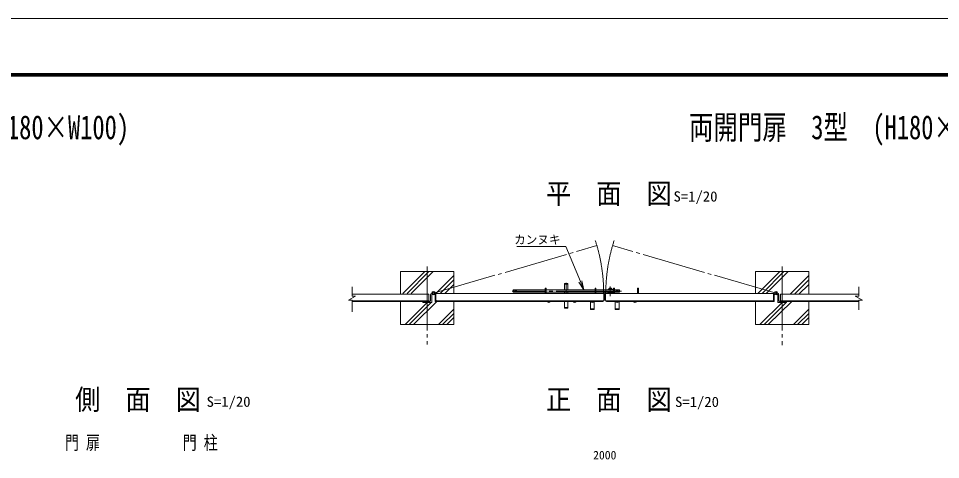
# Model space of a CAD drawing. Units: millimetres, scale not verified. Extents: x -5936 to 5936, y -4198 to 4198.
# Drawn here: x -1914 to 3281, y 1713 to 4198 of the extents above; entities that cross this region are included whole.
import ezdxf
from ezdxf.enums import TextEntityAlignment as Align

# ---------------------------------------------------------------- set-up
doc = ezdxf.new("R2010")
doc.units = ezdxf.units.MM
doc.header["$LTSCALE"] = 20
doc.linetypes.add('LONG_CHAIN', pattern=[21, 18, -1, 1, -1])
for name, color, linetype, lineweight in [('0-0_D-STR3', 3, 'Continuous', 9), ('0-2_D-STR1', 1, 'Continuous', 9), ('0-4_D-BMK', 2, 'LONG_CHAIN', 9), ('0-5_D-STR-DIM', 7, 'Continuous', 9), ('0-6_D-STR4', 7, 'Continuous', 9), ('0-8_D-DCR-HCH', 7, 'Continuous', 9), ('0-9_D-STR-TXT', 7, 'Continuous', 9), ('0-A_D-TTL', 2, 'Continuous', 9), ('0-B_0', 7, 'Continuous', 9)]:
    doc.layers.add(name, color=color, linetype=linetype, lineweight=lineweight)
doc.layers.add('0-7_D-TTL-TXT', color=7, linetype='Continuous')
doc.styles.add('ＭＳ ゴシック', font='')
doc.styles.get('ＭＳ ゴシック').set_extended_font_data('MS Gothic')

msp = doc.modelspace()

# ---------------------------------------------------------------- linework, layer by layer
at = {"layer": '0-0_D-STR3'}
for p, q in [((1163.2, 2704.5), (1163.2, 2668.5)), ((1182.2, 2704.5), (1163.2, 2704.5)), ((1182.2, 2704.5), (1182.2, 2668.5)), ((874.7, 2668.5), (872.7, 2666.5)), ((872.7, 2666.5), (872.7, 2657.5)), ((872.7, 2657.5), (874.7, 2655.5)), ((874.7, 2668.5), (874.7, 2655.5)), ((1054.28, 2668.5), (874.7, 2668.5)), ((1054.28, 2655.5), (874.7, 2655.5)), ((883.2, 2655.5), (883.2, 2668.5)), ((892.2, 2655.5), (892.2, 2668.5)), ((1054.28, 2648), (1054.28, 2677.5)), ((1058.78, 2677.5), (1054.28, 2677.5)), ((1058.78, 2648), (1058.78, 2677.5)), ((1334.78, 2668.5), (1058.78, 2668.5)), ((1334.78, 2655.5), (1058.78, 2655.5)), ((1182.2, 2700), (1163.2, 2700)), ((1163.2, 2648), (1163.2, 2655.5)), ((1182.2, 2648), (1182.2, 2655.5)), ((1334.78, 2648), (1334.78, 2677.5)), ((1334.78, 2677.5), (1339.28, 2677.5)), ((1339.28, 2677.5), (1339.28, 2648)), ((1439.28, 2668.5), (1339.28, 2668.5)), ((1439.28, 2655.5), (1339.28, 2655.5)), ((1405.78, 2651), (1435.78, 2651)), ((1405.78, 2651), (1405.78, 2648)), ((1435.28, 2652.6), (1406.28, 2652.6)), ((1406.28, 2652.6), (1406.28, 2651)), ((1434.1, 2669.9), (1407.45, 2669.9)), ((1414.48, 2653.8), (1419.18, 2653.8)), ((1414.48, 2653.8), (1414.48, 2652.6)), ((1414.48, 2652.6), (1427.08, 2652.6)), ((1414.9, 2655.5), (1414.9, 2653.8)), ((1417.78, 2655.5), (1417.78, 2653.8)), ((1419.18, 2655.5), (1419.18, 2652.6)), ((1420.78, 2687.76), (1420.78, 2677.23)), ((1422.38, 2655.5), (1422.38, 2652.6)), ((1422.38, 2653.8), (1427.08, 2653.8)), ((1423.78, 2655.5), (1423.78, 2653.8)), ((1426.66, 2655.5), (1426.66, 2653.8)), ((1427.08, 2653.8), (1427.08, 2652.6)), ((1435.28, 2652.6), (1435.28, 2651)), ((1435.78, 2651), (1435.78, 2648)), ((1439.28, 2677.5), (1439.28, 2648)), ((1443.78, 2677.5), (1439.28, 2677.5)), ((1443.78, 2648), (1443.78, 2677.5)), ((1470.7, 2668.5), (1443.78, 2668.5)), ((1470.7, 2655.5), (1443.78, 2655.5)), ((1453.2, 2655.5), (1453.2, 2668.5)), ((1462.2, 2655.5), (1462.2, 2668.5)), ((1470.7, 2655.5), (1470.7, 2668.5)), ((1472.7, 2666.5), (1470.7, 2668.5)), ((1472.7, 2657.5), (1470.7, 2655.5)), ((1471.15, 2662), (1483.9, 2662)), ((1472.7, 2666.5), (1472.7, 2657.5)), ((1574.78, 2648), (1574.78, 2677.5)), ((1574.78, 2677.5), (1579.28, 2677.5)), ((1579.28, 2648), (1579.28, 2677.5)), ((1163.2, 2565.5), (1163.2, 2603)), ((1182.2, 2565.5), (1182.2, 2603)), ((1308.28, 2603), (1308.28, 2558)), ((1330.28, 2603), (1330.28, 2558)), ((1405.78, 2648), (1435.78, 2648)), ((1448.28, 2603), (1448.28, 2558)), ((1470.28, 2603), (1470.28, 2558)), ((1163.2, 2570), (1182.2, 2570)), ((1163.2, 2565.5), (1182.2, 2565.5)), ((1308.28, 2561), (1330.28, 2561)), ((1330.28, 2558), (1308.28, 2558)), ((1448.28, 2561), (1470.28, 2561)), ((1470.28, 2558), (1448.28, 2558))]:
    msp.add_line(p, q, dxfattribs=at)
for centre, radius in [((424.28, 2649.88), 10), ((424.28, 2649.88), 5), ((2354.28, 2649.88), 10), ((2354.28, 2649.88), 5)]:
    msp.add_circle(centre, radius, dxfattribs=at)
for centre, radius, start, end in [((1420.78, 2669.9), 9.55, 351.57063, 188.42936), ((1420.78, 2669.9), 8.35, 350.34838, 189.65161), ((1420.78, 2669.9), 8.1, 350.04748, 189.95252), ((1420.78, 2669.9), 6.5, 347.56244, 192.43755), ((1074.28, 2607.74), 9.41, 210.21596, 329.78404), ((1219.28, 2607.74), 9.41, 210.21596, 329.784), ((1319.28, 2607.74), 9.41, 210.21617, 329.78404), ((1459.28, 2607.74), 9.41, 210.21596, 329.78404), ((1559.28, 2607.74), 9.41, 210.21596, 329.78404)]:
    msp.add_arc(centre, radius, start, end, dxfattribs=at)
at = {"layer": '0-2_D-STR1'}
for p, q in [((1389.28, 2655.5), (1389.28, 2608)), ((-34.54, 2644), (398.28, 2644)), ((-34.54, 2607), (398.28, 2607)), ((-34.54, 2604), (398.28, 2604)), ((364.28, 2598), (364.28, 2599.5)), ((414.28, 2598), (364.28, 2598)), ((402.28, 2604), (368.78, 2604)), ((398.28, 2604), (398.28, 2644)), ((408.28, 2610), (408.28, 2643.5)), ((414.28, 2648), (412.78, 2648)), ((414.28, 2648), (414.28, 2598)), ((434.28, 2648), (1384.28, 2648)), ((434.28, 2648), (435.28, 2648)), ((434.28, 2648), (434.28, 2603)), ((434.28, 2603), (479.28, 2603)), ((438.28, 2611), (438.28, 2645)), ((442.28, 2607), (476.28, 2607)), ((476.28, 2607), (1384.17, 2607)), ((479.28, 2603), (479.28, 2604)), ((479.28, 2603), (1028.52, 2603)), ((1339.28, 2603), (1028.52, 2603)), ((1339.28, 2603), (1028.52, 2603)), ((1379.28, 2603), (1339.28, 2603)), ((1384.28, 2648), (1384.28, 2608)), ((2344.28, 2648), (1394.28, 2648)), ((1394.28, 2648), (1394.28, 2608)), ((2302.28, 2607), (1394.38, 2607)), ((2299.28, 2603), (1399.28, 2603)), ((2299.28, 2603), (2299.28, 2604)), ((2344.28, 2603), (2299.28, 2603)), ((2336.28, 2607), (2302.28, 2607)), ((2340.28, 2611), (2340.28, 2645)), ((2344.28, 2648), (2343.28, 2648)), ((2344.28, 2648), (2344.28, 2603)), ((2364.28, 2648), (2364.28, 2598)), ((2364.28, 2648), (2365.78, 2648)), ((2364.28, 2598), (2414.28, 2598)), ((2370.28, 2610), (2370.28, 2643.5)), ((2376.28, 2604), (2409.78, 2604)), ((2820.76, 2644), (2380.28, 2644)), ((2380.28, 2604), (2380.28, 2644)), ((2820.76, 2607), (2380.28, 2607)), ((2820.76, 2604), (2380.28, 2604)), ((2414.28, 2598), (2414.28, 2599.5))]:
    msp.add_line(p, q, dxfattribs=at)
for centre, radius, start, end in [((368.78, 2599.5), 4.5, 89.99991, 180), ((402.28, 2610), 6, 269.99992, 359.99999), ((412.78, 2643.5), 4.5, 90, 180), ((435.28, 2645), 3, 0, 90), ((442.28, 2611), 4, 180.00001, 270.00011), ((476.28, 2604), 3, 0, 90.00011), ((1379.28, 2608), 5, 270, 0), ((1399.28, 2608), 5, 180, 270), ((2302.28, 2604), 3, 89.99989, 180), ((2336.28, 2611), 4, 269.99989, 359.99999), ((2343.28, 2645), 3, 90, 180), ((2365.78, 2643.5), 4.5, 0, 90), ((2376.28, 2610), 6, 180.00001, 270.00008), ((2409.78, 2599.5), 4.5, 0, 90.00009)]:
    msp.add_arc(centre, radius, start, end, dxfattribs=at)
at = {"layer": '0-4_D-BMK'}
for p, q in [((424.28, 2649.88), (1344.95, 2918.29)), ((2354.28, 2649.88), (1433.6, 2918.29)), ((389.28, 2799.82), (389.28, 2360.47)), ((2389.28, 2799.82), (2389.28, 2356.96)), ((1172.7, 2708.69), (1172.7, 2648)), ((1476.12, 2662), (867.37, 2662)), ((887.7, 2653.75), (887.7, 2670.25)), ((1420.78, 2680.12), (1420.78, 2632.62)), ((1457.7, 2653.75), (1457.7, 2670.25))]:
    msp.add_line(p, q, dxfattribs=at)
for centre, start, end in [((424.28, 2649.88), 359.82796, 18.05503), ((2354.28, 2649.88), 161.94497, 180.17204)]:
    msp.add_arc(centre, 959, start, end, dxfattribs=at)
at = {"layer": '0-5_D-STR-DIM'}
for p, q in [((-34.54, 2686.05), (-34.54, 2633.19)), ((2820.76, 2686.05), (2820.76, 2633.19)), ((-14.54, 2633.19), (-54.54, 2610.74)), ((-34.54, 2610.74), (-54.54, 2610.74)), ((-34.54, 2633.19), (-14.54, 2633.19)), ((-34.54, 2610.74), (-34.54, 2544.39)), ((2820.76, 2633.19), (2800.76, 2633.19)), ((2800.76, 2633.19), (2840.76, 2610.74)), ((2820.76, 2610.74), (2820.76, 2556.61)), ((2820.76, 2610.74), (2840.76, 2610.74))]:
    msp.add_line(p, q, dxfattribs=at)
at = {"layer": '0-6_D-STR4'}
msp.add_line((2239.28, 2473), (2239.28, 2603), dxfattribs=at)
for points in [[(539.28, 2648), (539.28, 2773), (239.28, 2773), (239.28, 2644)], [(2239.28, 2648), (2239.28, 2773), (2539.28, 2773), (2539.28, 2644)], [(239.28, 2604), (239.28, 2473), (539.28, 2473), (539.28, 2603)], [(2539.28, 2604), (2539.28, 2473), (2239.28, 2473)]]:
    msp.add_lwpolyline(points, dxfattribs=at)
at = {"layer": '0-8_D-DCR-HCH'}
for p, q in [((375.41, 2773), (251.82, 2648)), ((397.6, 2773), (275.61, 2648)), ((422.55, 2773), (298.42, 2648)), ((2375.41, 2773), (2251.82, 2648)), ((2397.6, 2773), (2275.61, 2648)), ((2422.55, 2773), (2298.42, 2648)), ((539.28, 2749.04), (438.5, 2648)), ((461.91, 2648), (539.28, 2725.47)), ((2539.28, 2749.04), (2434.51, 2644)), ((2457.91, 2644), (2539.28, 2725.47)), ((539.28, 2698.85), (487.88, 2648)), ((2539.28, 2698.85), (2483.83, 2644)), ((388.64, 2598), (263.97, 2473)), ((287.14, 2473), (411.97, 2598)), ((442.39, 2603), (310.98, 2473)), ((2388.64, 2598), (2263.97, 2473)), ((2287.14, 2473), (2411.97, 2598)), ((2443.4, 2604), (2310.98, 2473)), ((539.28, 2559.6), (452.67, 2473)), ((2539.28, 2559.6), (2452.67, 2473)), ((476.08, 2473), (539.28, 2535.94)), ((539.28, 2512.28), (499.5, 2473)), ((2476.08, 2473), (2539.28, 2535.94)), ((2539.28, 2512.28), (2499.5, 2473))]:
    msp.add_line(p, q, dxfattribs=at)
at = {"layer": '0-9_D-STR-TXT'}
for p, q in [((894.6, 2913.28), (1162.57, 2913.28)), ((1259.63, 2718.77), (1271.13, 2669.4))]:
    msp.add_line(p, q, dxfattribs=at)
msp.add_lwpolyline([(1244.24, 2712.37), (1271.13, 2669.4), (1251.94, 2715.57), (1169.77, 2913.28), (1162.57, 2913.28)], dxfattribs=at)
at = {"layer": '0-A_D-TTL'}
for points in [[(-5936, 4197.63), (5936, 4197.63), (5936, -4197.57), (-5936, -4197.57)], [(-5554.4, 3886.69), (5554.4, 3886.69), (5554.4, -3886.64), (-5554.4, -3886.64)], [(-5550.87, 3883.16), (5550.86, 3883.16), (5550.86, -3883.11), (-5550.87, -3883.11)], [(-5547.34, 3879.63), (5547.33, 3879.63), (5547.33, -3879.57), (-5547.34, -3879.57)], [(-5543.8, 3876.09), (5543.8, 3876.09), (5543.8, -3876.04), (-5543.8, -3876.04)], [(-5540.27, 3872.56), (5540.26, 3872.56), (5540.26, -3872.51), (-5540.27, -3872.51)]]:
    msp.add_lwpolyline(points, close=True, dxfattribs=at)

# ---------------------------------------------------------------- texts
at = {"layer": '0-7_D-TTL-TXT', "style": 'ＭＳ ゴシック'}
for s, height, width, p in [('片開門扉  3型\u3000(H180×W100) ', 134.8, 0.75, (-3149.93, 3476.99)), ('両開門扉  3型\u3000(H180×W200) ', 134.8, 0.75, (1863.61, 3476.99)), ('平\u3000面\u3000図', 115.4, 0.9, (1058.56, 3118.76)), ('S=1/20', 57.77, 1.05, (1776.92, 3148.8)), ('側\u3000面\u3000図', 115.4, 0.9, (-1594.34, 1959.06)), ('正\u3000面\u3000図', 115.4, 0.9, (1058.56, 1959.06)), ('S=1/20', 57.77, 1.05, (-853.93, 1992.55)), ('S=1/20', 57.77, 1.05, (1785.34, 1991.74)), ('門 扉', 76.98, 0.75, (-1651.5, 1746.38)), ('門 柱', 76.98, 0.75, (-988.09, 1746.38))]:
    msp.add_text(s, height=height, dxfattribs=dict(at, width=width)).set_placement(p, align=Align.BOTTOM_LEFT)
at = {"layer": '0-9_D-STR-TXT', "style": 'ＭＳ ゴシック'}
msp.add_text('カンヌキ', height=48.09, dxfattribs=at).set_placement((878.38, 2912.52), align=Align.BOTTOM_LEFT)
at = {"layer": '0-B_0', "style": 'ＭＳ ゴシック'}
msp.add_text('2000', height=48.09, dxfattribs=at).set_placement((1324.03, 1699.46), align=Align.BOTTOM_LEFT)

doc.saveas('drawing.dxf')
